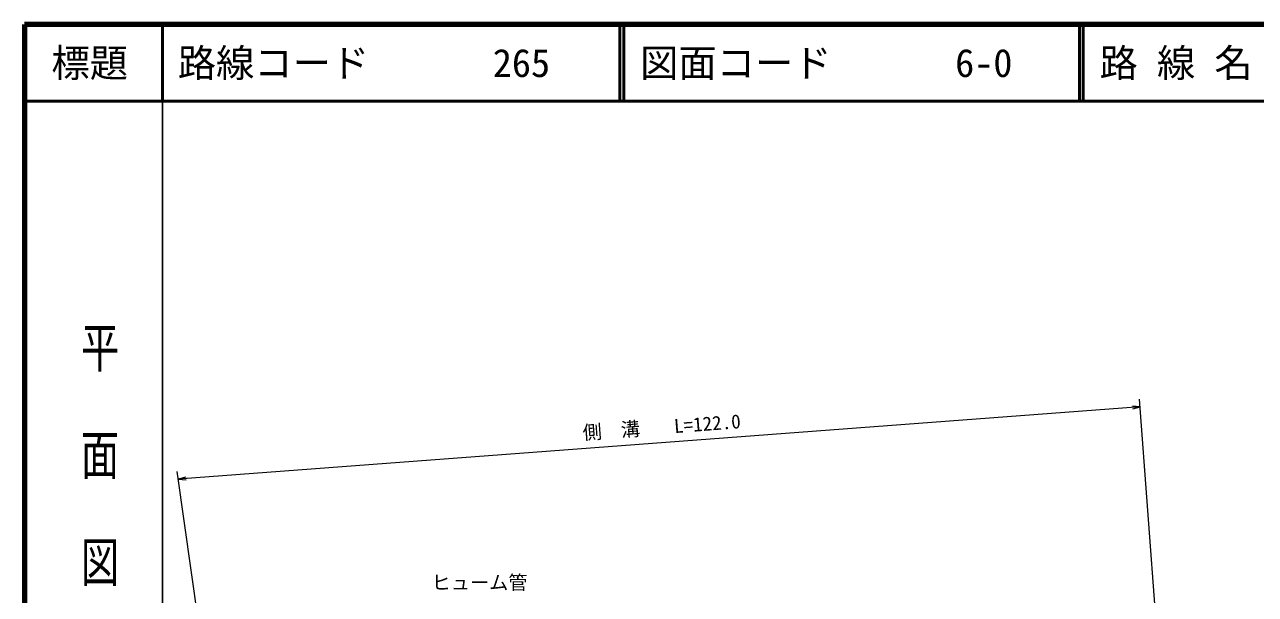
# Model space of a CAD drawing. Units: millimetres, scale not verified. Extents: x 40000 to 680000, y 20000 to 380000.
# Drawn here: x 40000 to 200729, y 305670 to 380000 of the extents above; entities that cross this region are included whole.
import ezdxf
from ezdxf.enums import TextEntityAlignment as Align

# ---------------------------------------------------------------- set-up
doc = ezdxf.new("R2010")
doc.units = ezdxf.units.MM
doc.header["$LTSCALE"] = 1000
for name, color, linetype, lineweight in [('M-STR-HTXT', 7, 'Continuous', 13), ('M-TTL', 2, 'Continuous', 140), ('M-TTL-BAND', 7, 'Continuous', 25), ('M-TTL-LINE', 7, 'Continuous', 50)]:
    doc.layers.add(name, color=color, linetype=linetype, lineweight=lineweight)
doc.layers.add('M-TTL-TXT', color=7, linetype='Continuous')
doc.styles.add('@ＭＳ ゴシック', font='')
doc.styles.add('ＭＳ ゴシック', font='')
doc.styles.get('@ＭＳ ゴシック').set_extended_font_data('@MS Gothic')
doc.styles.get('ＭＳ ゴシック').set_extended_font_data('MS Gothic')

# ---------------------------------------------------------------- blocks, each defined once
blk = doc.blocks.new('open_arrow')
at = {"color": 0, "linetype": 'Continuous', "lineweight": -2}
blk.add_lwpolyline([(7.5, 1.25), (0, 0), (7.5, -1.25)], dxfattribs=at)

msp = doc.modelspace()

# ---------------------------------------------------------------- linework, layer by layer
at = {"layer": 'M-STR-HTXT'}
for p, q in [((188919, 286960), (185612, 331126)), ((185686, 330129), (60070, 320710)), ((63368, 297581), (59929, 321703))]:
    msp.add_line(p, q, dxfattribs=at)
at = {"layer": 'M-TTL'}
for p, q in [((40000, 380000), (40000, 20000)), ((680000, 380000), (40000, 380000))]:
    msp.add_line(p, q, dxfattribs=at)
at = {"layer": 'M-TTL-BAND'}
msp.add_line((58000, 370000), (58000, 20000), dxfattribs=at)
at = {"layer": 'M-TTL-LINE'}
for p, q in [((58000, 380000), (58000, 370000)), ((117750, 380000), (117750, 370000)), ((118250, 380000), (118250, 370000)), ((177750, 380000), (177750, 370000)), ((178250, 380000), (178250, 370000)), ((40000, 370000), (680000, 370000))]:
    msp.add_line(p, q, dxfattribs=at)

# ---------------------------------------------------------------- block references
at = {"layer": 'M-STR-HTXT', "xscale": 133, "yscale": 133}
for p, rotation in [((185686, 330129), 184.3), ((60070, 320710), 4.3)]:
    msp.add_blockref('open_arrow', p, dxfattribs=dict(at, rotation=rotation))

# ---------------------------------------------------------------- texts
at = {"layer": 'M-STR-HTXT', "style": 'ＭＳ ゴシック'}
for s, p in [('側\u3000溝', (116730, 325571)), ('L=122.0', (129266, 326483))]:
    msp.add_text(s, height=1833, rotation=4.282, dxfattribs=at).set_placement(p, align=Align.BOTTOM_CENTER)
msp.add_text('ヒューム管', height=1833, dxfattribs=at).set_placement((93163, 305746), align=Align.BOTTOM_LEFT)
at = {"layer": 'M-TTL-BAND', "style": '@ＭＳ ゴシック', "width": 1.4}
msp.add_text('平  面  図', height=3666, rotation=270, dxfattribs=at).set_placement((49777, 306475), align=Align.MIDDLE_RIGHT)
at = {"layer": 'M-TTL-TXT', "style": 'ＭＳ ゴシック'}
msp.add_text('標題', height=3666, dxfattribs=at).set_placement((48500, 375000), align=Align.MIDDLE_CENTER)
for s, p in [('路線コード', (60000, 375000)), ('265', (101142, 375000)), ('図面コード', (120380, 375000)), ('6-0', (161521, 375000)), ('路 線 名', (180380, 375000))]:
    msp.add_text(s, height=3666, dxfattribs=at).set_placement(p, align=Align.MIDDLE_LEFT)

doc.saveas('drawing.dxf')
